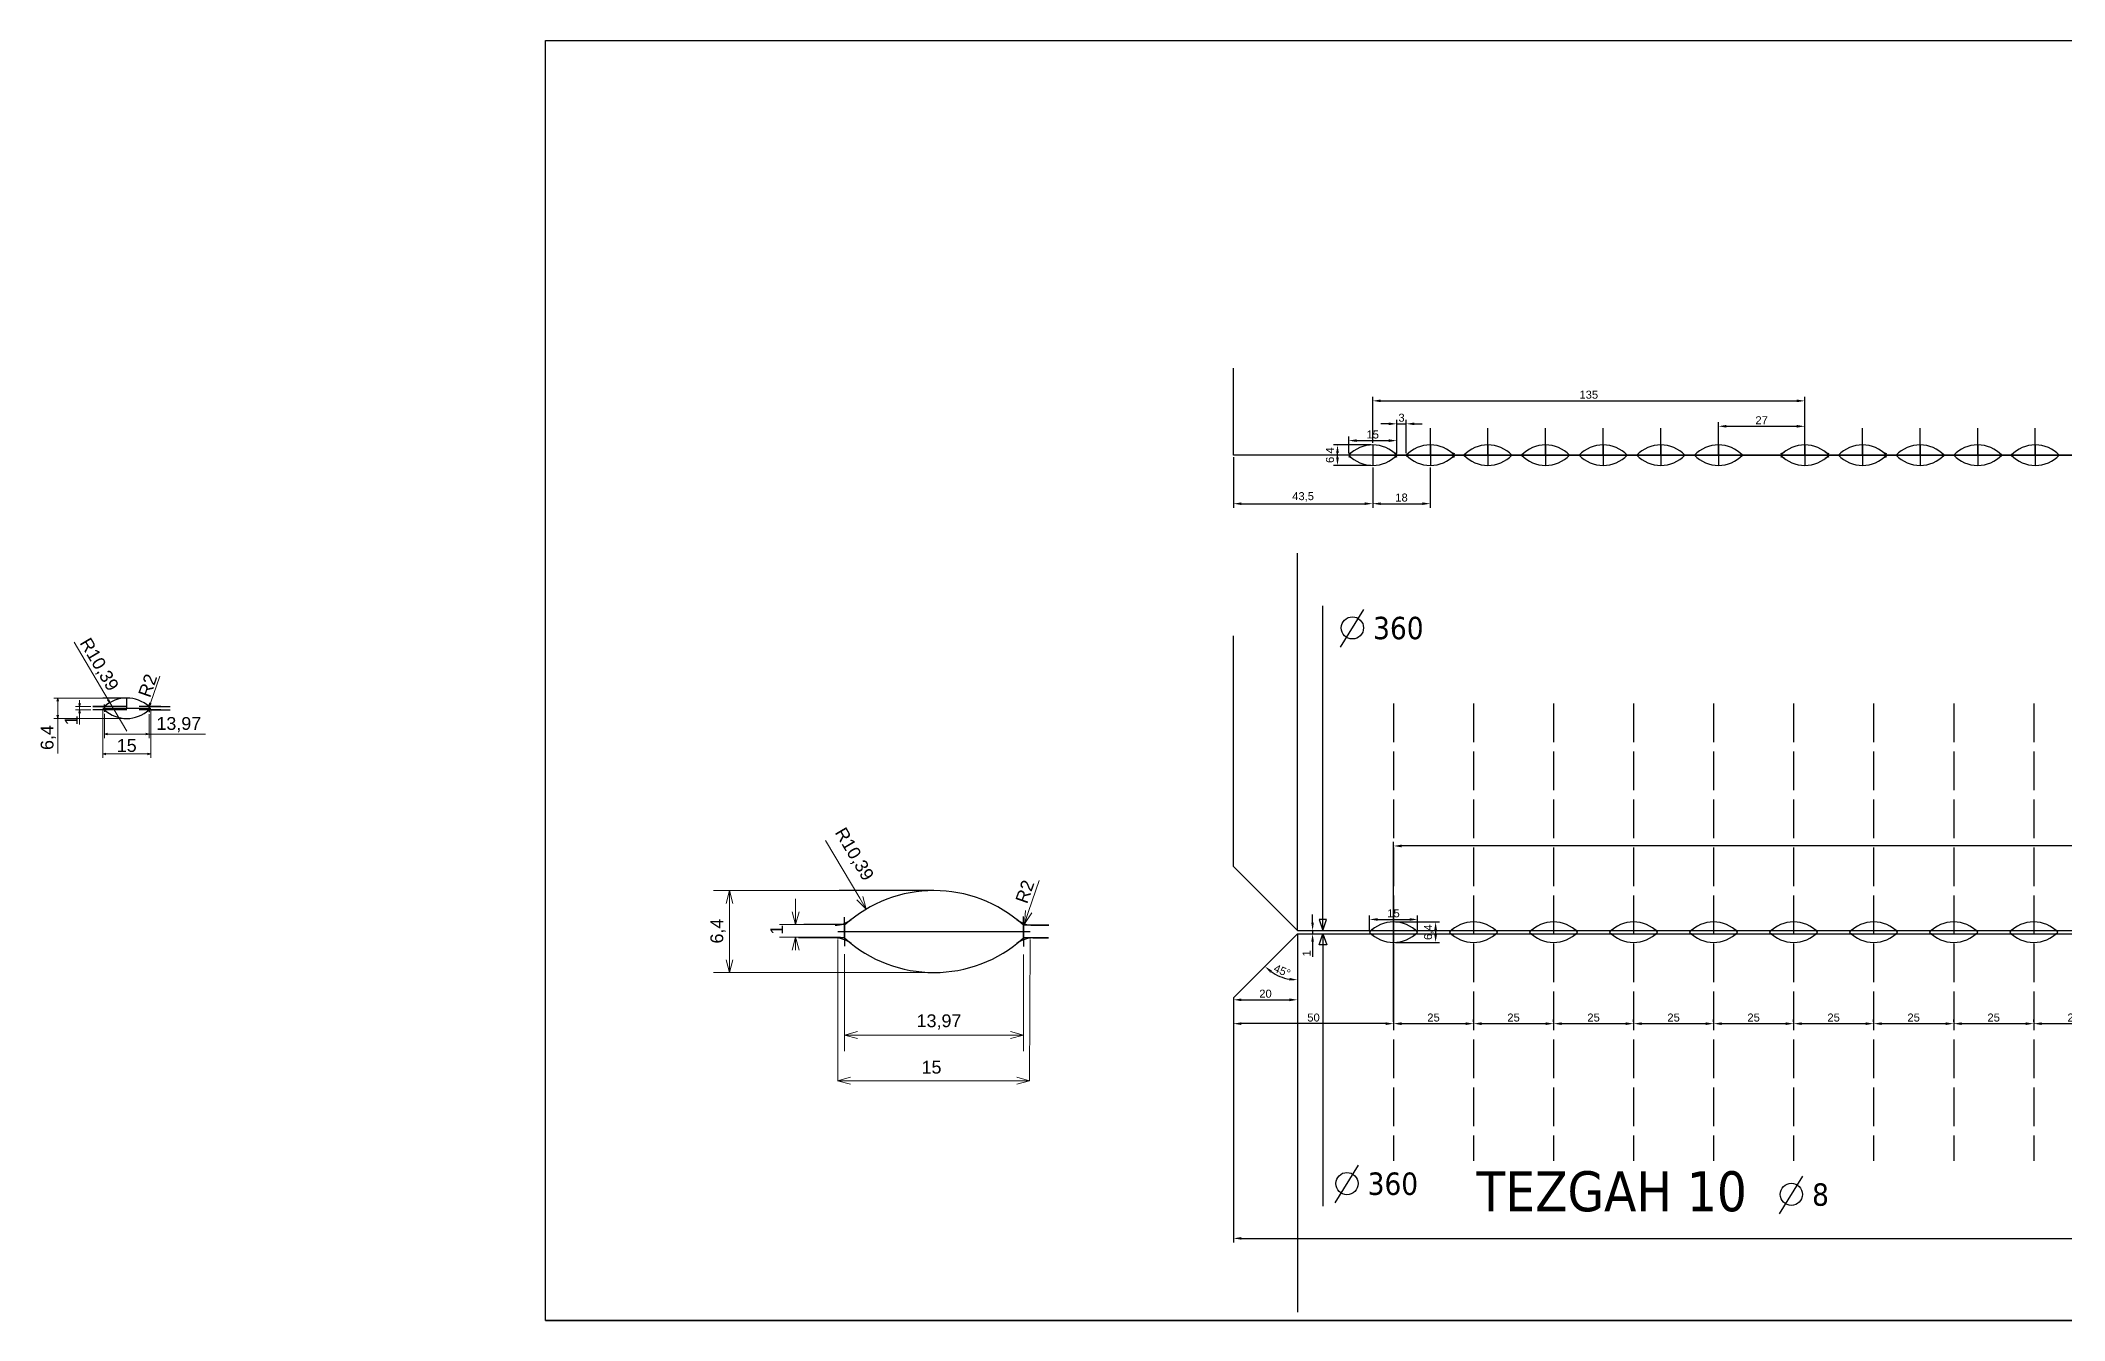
# Model space of a CAD drawing. Header units: millimetres. Extents: x 1526 to 31626, y -4643 to 9189.
# Drawn here: x 22888 to 23520, y -4243 to -3843 of the extents above; entities that cross this region are included whole.
import ezdxf

# ---------------------------------------------------------------- set-up
doc = ezdxf.new("R2010")
doc.units = ezdxf.units.MM
doc.linetypes.add('ACAD_ISO02W100', pattern=[15, 12, -3])
doc.styles.get("Standard").update_dxf_attribs({"font": 'arial.ttf'})
doc.dimstyles.new('ISO-25', dxfattribs={"dimtxt": 2.5, "dimasz": 2.5, "dimexe": 1.25, "dimexo": 0.625, "dimtad": 1, "dimtxsty": 'Standard', "dimcen": 2.5, "dimadec": 0, "dimazin": 0, "dimtfac": 1, "dimtmove": 0, "dimatfit": 3, "dimfxl": 1, "dimarcsym": 0})

# ---------------------------------------------------------------- blocks, each defined once
blk = doc.blocks.new('*D2161')
at = {"color": 0, "lineweight": -2, "transparency": 16777216}
for p, q in [((23260.72, -4143.19), (23260.72, -4218.99)), ((23860.72, -4152.69), (23860.72, -4218.99)), ((23263.22, -4217.74), (23858.22, -4217.74))]:
    blk.add_line(p, q, dxfattribs=at)
at = {"color": 0, "transparency": 16777216}
for points in [[(23263.22, -4217.32), (23263.22, -4218.15), (23260.72, -4217.74)], [(23858.22, -4217.32), (23858.22, -4218.15), (23860.72, -4217.74)]]:
    blk.add_solid(points, dxfattribs=at)
at = {"layer": 'Defpoints', "color": 0, "transparency": 16777216}
for p in [(23260.72, -4142.56), (23860.72, -4152.07), (23860.72, -4217.74)]:
    blk.add_point(p, dxfattribs=at)
at = {"color": 0, "transparency": 16777216, "insert": (23560.72, -4215.83), "char_height": 2.5, "attachment_point": 5}
blk.add_mtext('600', dxfattribs=at)
blk = doc.blocks.new('*D2162')
at = {"color": 0, "lineweight": -2, "transparency": 16777216}
for p, q in [((23285.44, -4119.06), (23285.44, -4116.56)), ((23281.35, -4121.56), (23286.69, -4121.56)), ((23281.35, -4122.56), (23286.69, -4122.56)), ((23285.44, -4121.56), (23285.44, -4122.56)), ((23285.44, -4125.06), (23285.44, -4129.73))]:
    blk.add_line(p, q, dxfattribs=at)
at = {"color": 0, "transparency": 16777216}
for points in [[(23285.02, -4119.06), (23285.85, -4119.06), (23285.44, -4121.56)], [(23285.02, -4125.06), (23285.85, -4125.06), (23285.44, -4122.56)]]:
    blk.add_solid(points, dxfattribs=at)
at = {"layer": 'Defpoints', "color": 0, "transparency": 16777216}
for p in [(23280.72, -4121.56), (23280.72, -4122.56), (23285.44, -4122.56)]:
    blk.add_point(p, dxfattribs=at)
at = {"color": 0, "transparency": 16777216, "insert": (23283.55, -4128.65), "char_height": 2.5, "attachment_point": 5, "rotation": 90}
blk.add_mtext('1', dxfattribs=at)
blk = doc.blocks.new('*D2163')
at = {"color": 0, "lineweight": -2, "transparency": 16777216}
for p, q in [((23260.72, -4143.19), (23260.72, -4144.44)), ((23263.22, -4143.19), (23278.22, -4143.19)), ((23280.72, -4143.19), (23280.72, -4144.44))]:
    blk.add_line(p, q, dxfattribs=at)
at = {"color": 0, "transparency": 16777216}
for points in [[(23263.22, -4142.77), (23263.22, -4143.61), (23260.72, -4143.19)], [(23278.22, -4142.77), (23278.22, -4143.61), (23280.72, -4143.19)]]:
    blk.add_solid(points, dxfattribs=at)
at = {"layer": 'Defpoints', "color": 0, "transparency": 16777216}
for p in [(23260.72, -4142.56), (23280.72, -4142.56), (23280.72, -4143.19)]:
    blk.add_point(p, dxfattribs=at)
at = {"color": 0, "transparency": 16777216, "insert": (23270.72, -4141.29), "char_height": 2.5, "attachment_point": 5}
blk.add_mtext('20', dxfattribs=at)
blk = doc.blocks.new('*D2015')
at = {"color": 0, "lineweight": -2, "transparency": 16777216}
for p, q in [((23310.72, -4125.89), (23310.72, -4151.89)), ((23260.72, -4143.81), (23260.72, -4151.89)), ((23308.22, -4150.64), (23263.22, -4150.64))]:
    blk.add_line(p, q, dxfattribs=at)
at = {"color": 0, "transparency": 16777216}
for points in [[(23263.22, -4150.22), (23263.22, -4151.06), (23260.72, -4150.64)], [(23308.22, -4150.22), (23308.22, -4151.06), (23310.72, -4150.64)]]:
    blk.add_solid(points, dxfattribs=at)
at = {"layer": 'Defpoints', "color": 0, "transparency": 16777216}
for p in [(23310.72, -4125.26), (23260.72, -4143.19), (23260.72, -4150.64)]:
    blk.add_point(p, dxfattribs=at)
at = {"color": 0, "transparency": 16777216, "insert": (23285.72, -4148.74), "char_height": 2.5, "attachment_point": 5}
blk.add_mtext('50', dxfattribs=at)
blk = doc.blocks.new('*D2164')
at = {"color": 0, "lineweight": -2, "transparency": 16777216}
blk.add_arc((23280.72, -4122.56), 14.41, 234.95408, 260.04592, dxfattribs=at)
at = {"color": 0, "transparency": 16777216}
for points in [[(23272.18, -4134.68), (23272.71, -4134.04), (23270.53, -4132.75)], [(23278.27, -4136.34), (23278.19, -4137.17), (23280.72, -4136.97)]]:
    blk.add_solid(points, dxfattribs=at)
at = {"layer": 'Defpoints', "color": 0, "transparency": 16777216}
for p in [(23280.72, -4122.56), (23280.72, -4122.56), (23273.52, -4135.04), (23260.72, -4142.56), (23280.72, -4240.79)]:
    blk.add_point(p, dxfattribs=at)
at = {"color": 0, "transparency": 16777216, "insert": (23275.93, -4134.12), "char_height": 2.5, "attachment_point": 5, "rotation": 337.5}
blk.add_mtext('45°', dxfattribs=at)
blk = doc.blocks.new('*D2165')
at = {"color": 0, "lineweight": -2, "transparency": 16777216}
for p, q in [((23303.22, -4121.44), (23303.22, -4116.82)), ((23305.72, -4118.07), (23315.72, -4118.07)), ((23318.22, -4121.44), (23318.22, -4116.82))]:
    blk.add_line(p, q, dxfattribs=at)
at = {"color": 0, "transparency": 16777216}
for points in [[(23305.72, -4117.66), (23305.72, -4118.49), (23303.22, -4118.07)], [(23315.72, -4117.66), (23315.72, -4118.49), (23318.22, -4118.07)]]:
    blk.add_solid(points, dxfattribs=at)
at = {"layer": 'Defpoints', "color": 0, "transparency": 16777216}
for p in [(23303.22, -4122.06), (23318.22, -4118.07), (23318.22, -4122.06)]:
    blk.add_point(p, dxfattribs=at)
at = {"color": 0, "transparency": 16777216, "insert": (23310.72, -4116.17), "char_height": 2.5, "attachment_point": 5}
blk.add_mtext('15', dxfattribs=at)
blk = doc.blocks.new('*D2016')
at = {"color": 0, "lineweight": -2, "transparency": 16777216}
for p, q in [((23311.35, -4118.86), (23325.12, -4118.86)), ((23323.87, -4121.36), (23323.87, -4122.76)), ((23311.35, -4125.26), (23325.12, -4125.26))]:
    blk.add_line(p, q, dxfattribs=at)
at = {"color": 0, "transparency": 16777216}
for points in [[(23323.45, -4121.36), (23324.29, -4121.36), (23323.87, -4118.86)], [(23323.45, -4122.76), (23324.29, -4122.76), (23323.87, -4125.26)]]:
    blk.add_solid(points, dxfattribs=at)
at = {"layer": 'Defpoints', "color": 0, "transparency": 16777216}
for p in [(23310.72, -4118.86), (23310.72, -4125.26), (23323.87, -4125.26)]:
    blk.add_point(p, dxfattribs=at)
at = {"color": 0, "transparency": 16777216, "insert": (23321.74, -4122.06), "char_height": 2.5, "attachment_point": 5, "rotation": 90}
blk.add_mtext('6,4', dxfattribs=at)
blk = doc.blocks.new('*D2017')
at = {"color": 0, "lineweight": -2, "transparency": 16777216}
for p, q in [((23310.72, -4150.02), (23310.72, -4093.87)), ((23808.21, -4095.12), (23313.22, -4095.12)), ((23810.71, -4100.94), (23810.71, -4093.87))]:
    blk.add_line(p, q, dxfattribs=at)
at = {"color": 0, "transparency": 16777216}
for points in [[(23313.22, -4094.7), (23313.22, -4095.54), (23310.72, -4095.12)], [(23808.21, -4094.7), (23808.21, -4095.54), (23810.71, -4095.12)]]:
    blk.add_solid(points, dxfattribs=at)
at = {"layer": 'Defpoints', "color": 0, "transparency": 16777216}
for p in [(23310.72, -4095.12), (23810.71, -4101.56), (23310.72, -4150.64)]:
    blk.add_point(p, dxfattribs=at)
at = {"color": 0, "transparency": 16777216, "insert": (23560.72, -4092.99), "char_height": 2.5, "attachment_point": 5}
blk.add_mtext('499,99', dxfattribs=at)
blk = doc.blocks.new('*D2018')
at = {"color": 0, "lineweight": -2, "transparency": 16777216}
for p, q in [((23310.72, -4150.02), (23310.72, -4149.39)), ((23313.22, -4150.64), (23333.22, -4150.64)), ((23335.72, -4150.02), (23335.72, -4149.39))]:
    blk.add_line(p, q, dxfattribs=at)
at = {"color": 0, "transparency": 16777216}
for points in [[(23313.22, -4150.22), (23313.22, -4151.06), (23310.72, -4150.64)], [(23333.22, -4150.22), (23333.22, -4151.06), (23335.72, -4150.64)]]:
    blk.add_solid(points, dxfattribs=at)
at = {"layer": 'Defpoints', "color": 0, "transparency": 16777216}
for p in [(23310.72, -4150.64), (23335.72, -4150.64), (23335.72, -4150.64)]:
    blk.add_point(p, dxfattribs=at)
at = {"color": 0, "transparency": 16777216, "insert": (23323.22, -4148.74), "char_height": 2.5, "attachment_point": 5}
blk.add_mtext('25', dxfattribs=at)
blk = doc.blocks.new('*D2019')
at = {"color": 0, "lineweight": -2, "transparency": 16777216}
for p, q in [((23335.72, -4150.02), (23335.72, -4149.39)), ((23338.22, -4150.64), (23358.22, -4150.64)), ((23360.72, -4150.02), (23360.72, -4149.39))]:
    blk.add_line(p, q, dxfattribs=at)
at = {"color": 0, "transparency": 16777216}
for points in [[(23338.22, -4150.22), (23338.22, -4151.06), (23335.72, -4150.64)], [(23358.22, -4150.22), (23358.22, -4151.06), (23360.72, -4150.64)]]:
    blk.add_solid(points, dxfattribs=at)
at = {"layer": 'Defpoints', "color": 0, "transparency": 16777216}
for p in [(23335.72, -4150.64), (23360.72, -4150.64), (23360.72, -4150.64)]:
    blk.add_point(p, dxfattribs=at)
at = {"color": 0, "transparency": 16777216, "insert": (23348.22, -4148.74), "char_height": 2.5, "attachment_point": 5}
blk.add_mtext('25', dxfattribs=at)
blk = doc.blocks.new('*D2020')
at = {"color": 0, "lineweight": -2, "transparency": 16777216}
for p, q in [((23360.72, -4150.02), (23360.72, -4149.39)), ((23363.22, -4150.64), (23383.22, -4150.64)), ((23385.72, -4150.02), (23385.72, -4149.39))]:
    blk.add_line(p, q, dxfattribs=at)
at = {"color": 0, "transparency": 16777216}
for points in [[(23363.22, -4150.22), (23363.22, -4151.06), (23360.72, -4150.64)], [(23383.22, -4150.22), (23383.22, -4151.06), (23385.72, -4150.64)]]:
    blk.add_solid(points, dxfattribs=at)
at = {"layer": 'Defpoints', "color": 0, "transparency": 16777216}
for p in [(23360.72, -4150.64), (23385.72, -4150.64), (23385.72, -4150.64)]:
    blk.add_point(p, dxfattribs=at)
at = {"color": 0, "transparency": 16777216, "insert": (23373.22, -4148.74), "char_height": 2.5, "attachment_point": 5}
blk.add_mtext('25', dxfattribs=at)
blk = doc.blocks.new('*D2021')
at = {"color": 0, "lineweight": -2, "transparency": 16777216}
for p, q in [((23385.72, -4150.02), (23385.72, -4149.39)), ((23388.22, -4150.64), (23408.22, -4150.64)), ((23410.72, -4150.02), (23410.72, -4149.39))]:
    blk.add_line(p, q, dxfattribs=at)
at = {"color": 0, "transparency": 16777216}
for points in [[(23388.22, -4150.22), (23388.22, -4151.06), (23385.72, -4150.64)], [(23408.22, -4150.22), (23408.22, -4151.06), (23410.72, -4150.64)]]:
    blk.add_solid(points, dxfattribs=at)
at = {"layer": 'Defpoints', "color": 0, "transparency": 16777216}
for p in [(23385.72, -4150.64), (23410.72, -4150.64), (23410.72, -4150.64)]:
    blk.add_point(p, dxfattribs=at)
at = {"color": 0, "transparency": 16777216, "insert": (23398.22, -4148.74), "char_height": 2.5, "attachment_point": 5}
blk.add_mtext('25', dxfattribs=at)
blk = doc.blocks.new('*D2022')
at = {"color": 0, "lineweight": -2, "transparency": 16777216}
for p, q in [((23410.72, -4150.64), (23410.72, -4151.89)), ((23413.22, -4150.64), (23433.22, -4150.64)), ((23435.72, -4150.64), (23435.72, -4151.89))]:
    blk.add_line(p, q, dxfattribs=at)
at = {"color": 0, "transparency": 16777216}
for points in [[(23413.22, -4150.22), (23413.22, -4151.06), (23410.72, -4150.64)], [(23433.22, -4150.22), (23433.22, -4151.06), (23435.72, -4150.64)]]:
    blk.add_solid(points, dxfattribs=at)
at = {"layer": 'Defpoints', "color": 0, "transparency": 16777216}
for p in [(23410.72, -4150.02), (23435.72, -4150.02), (23435.72, -4150.64)]:
    blk.add_point(p, dxfattribs=at)
at = {"color": 0, "transparency": 16777216, "insert": (23423.22, -4148.74), "char_height": 2.5, "attachment_point": 5}
blk.add_mtext('25', dxfattribs=at)
blk = doc.blocks.new('*D2023')
at = {"color": 0, "lineweight": -2, "transparency": 16777216}
for p, q in [((23435.72, -4150.02), (23435.72, -4149.39)), ((23438.22, -4150.64), (23458.22, -4150.64)), ((23460.72, -4150.02), (23460.72, -4149.39))]:
    blk.add_line(p, q, dxfattribs=at)
at = {"color": 0, "transparency": 16777216}
for points in [[(23438.22, -4150.22), (23438.22, -4151.06), (23435.72, -4150.64)], [(23458.22, -4150.22), (23458.22, -4151.06), (23460.72, -4150.64)]]:
    blk.add_solid(points, dxfattribs=at)
at = {"layer": 'Defpoints', "color": 0, "transparency": 16777216}
for p in [(23435.72, -4150.64), (23460.72, -4150.64), (23460.72, -4150.64)]:
    blk.add_point(p, dxfattribs=at)
at = {"color": 0, "transparency": 16777216, "insert": (23448.22, -4148.74), "char_height": 2.5, "attachment_point": 5}
blk.add_mtext('25', dxfattribs=at)
blk = doc.blocks.new('*D2024')
at = {"color": 0, "lineweight": -2, "transparency": 16777216}
for p, q in [((23460.72, -4150.02), (23460.72, -4149.39)), ((23463.22, -4150.64), (23483.22, -4150.64)), ((23485.72, -4150.02), (23485.72, -4149.39))]:
    blk.add_line(p, q, dxfattribs=at)
at = {"color": 0, "transparency": 16777216}
for points in [[(23463.22, -4150.22), (23463.22, -4151.06), (23460.72, -4150.64)], [(23483.22, -4150.22), (23483.22, -4151.06), (23485.72, -4150.64)]]:
    blk.add_solid(points, dxfattribs=at)
at = {"layer": 'Defpoints', "color": 0, "transparency": 16777216}
for p in [(23460.72, -4150.64), (23485.72, -4150.64), (23485.72, -4150.64)]:
    blk.add_point(p, dxfattribs=at)
at = {"color": 0, "transparency": 16777216, "insert": (23473.22, -4148.74), "char_height": 2.5, "attachment_point": 5}
blk.add_mtext('25', dxfattribs=at)
blk = doc.blocks.new('*D2025')
at = {"color": 0, "lineweight": -2, "transparency": 16777216}
for p, q in [((23485.72, -4150.02), (23485.72, -4149.39)), ((23488.22, -4150.64), (23508.22, -4150.64)), ((23510.72, -4150.02), (23510.72, -4149.39))]:
    blk.add_line(p, q, dxfattribs=at)
at = {"color": 0, "transparency": 16777216}
for points in [[(23488.22, -4150.22), (23488.22, -4151.06), (23485.72, -4150.64)], [(23508.22, -4150.22), (23508.22, -4151.06), (23510.72, -4150.64)]]:
    blk.add_solid(points, dxfattribs=at)
at = {"layer": 'Defpoints', "color": 0, "transparency": 16777216}
for p in [(23485.72, -4150.64), (23510.72, -4150.64), (23510.72, -4150.64)]:
    blk.add_point(p, dxfattribs=at)
at = {"color": 0, "transparency": 16777216, "insert": (23498.22, -4148.74), "char_height": 2.5, "attachment_point": 5}
blk.add_mtext('25', dxfattribs=at)
blk = doc.blocks.new('*D2026')
at = {"color": 0, "lineweight": -2, "transparency": 16777216}
for p, q in [((23510.72, -4150.02), (23510.72, -4149.39)), ((23513.22, -4150.64), (23533.22, -4150.64)), ((23535.72, -4150.02), (23535.72, -4149.39))]:
    blk.add_line(p, q, dxfattribs=at)
at = {"color": 0, "transparency": 16777216}
for points in [[(23513.22, -4150.22), (23513.22, -4151.06), (23510.72, -4150.64)], [(23533.22, -4150.22), (23533.22, -4151.06), (23535.72, -4150.64)]]:
    blk.add_solid(points, dxfattribs=at)
at = {"layer": 'Defpoints', "color": 0, "transparency": 16777216}
for p in [(23510.72, -4150.64), (23535.72, -4150.64), (23535.72, -4150.64)]:
    blk.add_point(p, dxfattribs=at)
at = {"color": 0, "transparency": 16777216, "insert": (23523.22, -4148.74), "char_height": 2.5, "attachment_point": 5}
blk.add_mtext('25', dxfattribs=at)
blk = doc.blocks.new('*D2214')
at = {"color": 0, "lineweight": -2, "transparency": 16777216}
for p, q in [((23304.22, -3969.18), (23304.22, -3954.77)), ((23306.72, -3956.02), (23436.72, -3956.02)), ((23439.22, -3963.97), (23439.22, -3954.77))]:
    blk.add_line(p, q, dxfattribs=at)
at = {"color": 0, "transparency": 16777216}
for points in [[(23306.72, -3955.6), (23306.72, -3956.43), (23304.22, -3956.02)], [(23436.72, -3955.6), (23436.72, -3956.43), (23439.22, -3956.02)]]:
    blk.add_solid(points, dxfattribs=at)
at = {"layer": 'Defpoints', "color": 0, "transparency": 16777216}
for p in [(23439.22, -3956.02), (23439.22, -3964.6), (23304.22, -3969.8)]:
    blk.add_point(p, dxfattribs=at)
at = {"color": 0, "transparency": 16777216, "insert": (23371.72, -3954.11), "char_height": 2.5, "attachment_point": 5}
blk.add_mtext('135', dxfattribs=at)
blk = doc.blocks.new('*D2215')
at = {"color": 0, "lineweight": -2, "transparency": 16777216}
for p, q in [((23412.22, -3969.18), (23412.22, -3962.72)), ((23414.72, -3963.97), (23436.72, -3963.97)), ((23439.22, -3969.18), (23439.22, -3962.72))]:
    blk.add_line(p, q, dxfattribs=at)
at = {"color": 0, "transparency": 16777216}
for points in [[(23414.72, -3963.55), (23414.72, -3964.39), (23412.22, -3963.97)], [(23436.72, -3963.55), (23436.72, -3964.39), (23439.22, -3963.97)]]:
    blk.add_solid(points, dxfattribs=at)
at = {"layer": 'Defpoints', "color": 0, "transparency": 16777216}
for p in [(23439.22, -3963.97), (23412.22, -3969.8), (23439.22, -3969.8)]:
    blk.add_point(p, dxfattribs=at)
at = {"color": 0, "transparency": 16777216, "insert": (23425.72, -3962.09), "char_height": 2.5, "attachment_point": 5}
blk.add_mtext('27', dxfattribs=at)
blk = doc.blocks.new('*D2226')
at = {"color": 0, "lineweight": -2, "transparency": 16777216}
for p, q in [((23260.72, -3973.63), (23260.72, -3989.4)), ((23304.22, -3976.83), (23304.22, -3989.4)), ((23263.22, -3988.15), (23301.72, -3988.15))]:
    blk.add_line(p, q, dxfattribs=at)
at = {"color": 0, "transparency": 16777216}
for points in [[(23263.22, -3987.74), (23263.22, -3988.57), (23260.72, -3988.15)], [(23301.72, -3987.74), (23301.72, -3988.57), (23304.22, -3988.15)]]:
    blk.add_solid(points, dxfattribs=at)
at = {"layer": 'Defpoints', "color": 0, "transparency": 16777216}
for p in [(23260.72, -3973), (23304.22, -3976.2), (23304.22, -3988.15)]:
    blk.add_point(p, dxfattribs=at)
at = {"color": 0, "transparency": 16777216, "insert": (23282.47, -3986.03), "char_height": 2.5, "attachment_point": 5}
blk.add_mtext('43,5', dxfattribs=at)
blk = doc.blocks.new('*D2227')
at = {"color": 0, "lineweight": -2, "transparency": 16777216}
for p, q in [((23304.22, -3977.45), (23304.22, -3989.4)), ((23322.22, -3976.83), (23322.22, -3989.4)), ((23306.72, -3988.15), (23319.72, -3988.15))]:
    blk.add_line(p, q, dxfattribs=at)
at = {"color": 0, "transparency": 16777216}
for points in [[(23306.72, -3987.74), (23306.72, -3988.57), (23304.22, -3988.15)], [(23319.72, -3987.74), (23319.72, -3988.57), (23322.22, -3988.15)]]:
    blk.add_solid(points, dxfattribs=at)
at = {"layer": 'Defpoints', "color": 0, "transparency": 16777216}
for p in [(23304.22, -3976.83), (23322.22, -3976.2), (23322.22, -3988.15)]:
    blk.add_point(p, dxfattribs=at)
at = {"color": 0, "transparency": 16777216, "insert": (23313.22, -3986.25), "char_height": 2.5, "attachment_point": 5}
blk.add_mtext('18', dxfattribs=at)
blk = doc.blocks.new('*D2228')
at = {"color": 0, "lineweight": -2, "transparency": 16777216}
for p, q in [((23296.72, -3972.38), (23296.72, -3967.2)), ((23299.22, -3968.45), (23309.22, -3968.45)), ((23311.72, -3972.38), (23311.72, -3967.2))]:
    blk.add_line(p, q, dxfattribs=at)
at = {"color": 0, "transparency": 16777216}
for points in [[(23299.22, -3968.03), (23299.22, -3968.87), (23296.72, -3968.45)], [(23309.22, -3968.03), (23309.22, -3968.87), (23311.72, -3968.45)]]:
    blk.add_solid(points, dxfattribs=at)
at = {"layer": 'Defpoints', "color": 0, "transparency": 16777216}
for p in [(23311.72, -3968.45), (23296.72, -3973), (23311.72, -3973)]:
    blk.add_point(p, dxfattribs=at)
at = {"color": 0, "transparency": 16777216, "insert": (23304.22, -3966.55), "char_height": 2.5, "attachment_point": 5}
blk.add_mtext('15', dxfattribs=at)
blk = doc.blocks.new('*D2229')
at = {"color": 0, "lineweight": -2, "transparency": 16777216}
for p, q in [((23303.6, -3969.8), (23291.96, -3969.8)), ((23303.6, -3976.2), (23291.96, -3976.2)), ((23293.21, -3973.7), (23293.21, -3972.3))]:
    blk.add_line(p, q, dxfattribs=at)
at = {"color": 0, "transparency": 16777216}
for points in [[(23292.8, -3972.3), (23293.63, -3972.3), (23293.21, -3969.8)], [(23292.8, -3973.7), (23293.63, -3973.7), (23293.21, -3976.2)]]:
    blk.add_solid(points, dxfattribs=at)
at = {"layer": 'Defpoints', "color": 0, "transparency": 16777216}
for p in [(23293.21, -3969.8), (23304.22, -3969.8), (23304.22, -3976.2)]:
    blk.add_point(p, dxfattribs=at)
at = {"color": 0, "transparency": 16777216, "insert": (23291.09, -3973), "char_height": 2.5, "attachment_point": 5, "rotation": 90}
blk.add_mtext('6,4', dxfattribs=at)
blk = doc.blocks.new('*D2187')
at = {"color": 0, "lineweight": -2, "transparency": 16777216}
for p, q in [((23309.22, -3963.2), (23306.72, -3963.2)), ((23311.72, -3971.75), (23311.72, -3961.95)), ((23311.72, -3963.2), (23314.72, -3963.2)), ((23314.72, -3972.38), (23314.72, -3961.95)), ((23317.22, -3963.2), (23319.72, -3963.2))]:
    blk.add_line(p, q, dxfattribs=at)
at = {"color": 0, "transparency": 16777216}
for points in [[(23309.22, -3962.79), (23309.22, -3963.62), (23311.72, -3963.2)], [(23317.22, -3962.79), (23317.22, -3963.62), (23314.72, -3963.2)]]:
    blk.add_solid(points, dxfattribs=at)
at = {"layer": 'Defpoints', "color": 0, "transparency": 16777216}
for p in [(23314.72, -3963.2), (23311.72, -3972.38), (23314.72, -3973)]:
    blk.add_point(p, dxfattribs=at)
at = {"color": 0, "transparency": 16777216, "insert": (23313.22, -3961.3), "char_height": 2.5, "attachment_point": 5}
blk.add_mtext('3', dxfattribs=at)
blk = doc.blocks.new('_Open30')
at = {"color": 0, "linetype": 'ByBlock', "lineweight": -2}
for p, q in [((-1, 0.27), (0, 0)), ((0, 0), (-1, -0.27)), ((0, 0), (-1, 0))]:
    blk.add_line(p, q, dxfattribs=at)

msp = doc.modelspace()

# ---------------------------------------------------------------- linework, layer by layer
for p, q in [((23260.72039, -3973.00094), (23260.72039, -3945.84743)), ((23322.22039, -3973.00094), (23322.22039, -3964.59542)), ((23340.22039, -3973.00094), (23340.22039, -3964.59542)), ((23358.22039, -3973.00094), (23358.22039, -3964.59542)), ((23376.22039, -3973.00094), (23376.22039, -3964.59542)), ((23394.22039, -3973.00094), (23394.22039, -3964.59542)), ((23412.22039, -3973.00094), (23412.22039, -3964.59542)), ((23439.22039, -3973.00094), (23439.22039, -3964.59542)), ((23457.22039, -3973.00094), (23457.22039, -3964.59542)), ((23475.22039, -3973.00094), (23475.22039, -3964.59542)), ((23493.22039, -3973.00094), (23493.22039, -3964.59542)), ((23511.22039, -3973.00094), (23511.22039, -3964.59542)), ((23304.22039, -3969.80094), (23304.22039, -3976.20094)), ((23322.22039, -3969.80094), (23322.22039, -3976.20094)), ((23322.22039, -3969.80094), (23322.22039, -3976.20094)), ((23340.22039, -3969.80094), (23340.22039, -3976.20094)), ((23340.22039, -3969.80094), (23340.22039, -3976.20094)), ((23358.22039, -3969.80094), (23358.22039, -3976.20094)), ((23358.22039, -3969.80094), (23358.22039, -3976.20094)), ((23376.22039, -3969.80094), (23376.22039, -3976.20094)), ((23376.22039, -3969.80094), (23376.22039, -3976.20094)), ((23394.22039, -3969.80094), (23394.22039, -3976.20094)), ((23394.22039, -3969.80094), (23394.22039, -3976.20094)), ((23412.22039, -3969.80094), (23412.22039, -3976.20094)), ((23412.22039, -3969.80094), (23412.22039, -3976.20094)), ((23439.22039, -3969.80094), (23439.22039, -3976.20094)), ((23439.22039, -3969.80094), (23439.22039, -3976.20094)), ((23439.22039, -3969.80094), (23439.22039, -3976.20094)), ((23457.22039, -3969.80094), (23457.22039, -3976.20094)), ((23457.22039, -3969.80094), (23457.22039, -3976.20094)), ((23475.22039, -3969.80094), (23475.22039, -3976.20094)), ((23475.22039, -3969.80094), (23475.22039, -3976.20094)), ((23493.22039, -3969.80094), (23493.22039, -3976.20094)), ((23493.22039, -3969.80094), (23493.22039, -3976.20094)), ((23511.22039, -3969.80094), (23511.22039, -3976.20094)), ((23511.22039, -3969.80094), (23511.22039, -3976.20094)), ((23560.72039, -3973.00094), (23260.72039, -3973.00094)), ((23304.22039, -3973.00094), (23322.22039, -3973.00094)), ((23304.22039, -3973.00094), (23439.22039, -3973.00094)), ((23322.22039, -3973.00094), (23340.22039, -3973.00094)), ((23439.22039, -3973.00094), (23574.22039, -3973.00094)), ((23439.22039, -3973.00094), (23457.22039, -3973.00094)), ((23457.22039, -3973.00094), (23475.22039, -3973.00094)), ((23280.72039, -4121.56389), (23280.72039, -4003.5825)), ((23288.64105, -4121.56389), (23288.64105, -4020.08617)), ((23294.16137, -4032.98125), (23301.44317, -4021.21405)), ((23260.72039, -4101.56389), (23260.72039, -4029.43623)), ((22904.35511, -4051.57621), (22907.22531, -4051.57621)), ((22914.94612, -4051.57621), (22904.35511, -4051.57621)), ((22914.94612, -4052.57621), (22904.35511, -4052.57621)), ((22907.44612, -4052.07621), (22922.44612, -4052.07621)), ((22914.94612, -4048.87621), (22907.5292, -4048.87621)), ((22907.95964, -4052.57621), (22907.95964, -4050.94173)), ((22907.95964, -4051.57621), (22907.95964, -4053.21069)), ((22914.94612, -4052.07621), (22914.94612, -4048.87621)), ((22914.94612, -4052.07621), (22914.94612, -4051.57621)), ((22925.61457, -4051.57621), (22918.87465, -4051.57621)), ((22925.61457, -4052.57621), (22918.87465, -4052.57621)), ((22921.9326, -4052.57621), (22921.9326, -4050.89647)), ((22921.9326, -4051.57621), (22921.9326, -4053.25596)), ((22922.66693, -4051.57621), (22928.56222, -4051.57621)), ((22922.66693, -4052.57621), (22928.56222, -4052.57621)), ((23280.72039, -4121.56389), (23260.72039, -4101.56389)), ((23280.72039, -4121.56389), (23280.72039, -4101.56389)), ((23167.15648, -4109.05599), (23137.48879, -4109.05599)), ((23139.44362, -4119.64582), (23126.50472, -4119.64582)), ((23137.15648, -4121.85599), (23197.15648, -4121.85599)), ((23139.21055, -4123.85599), (23139.21055, -4117.31806)), ((23139.21055, -4119.85599), (23139.21055, -4126.39391)), ((23195.10241, -4123.85599), (23195.10241, -4117.13701)), ((23203.01962, -4119.85599), (23195.10241, -4119.85599)), ((23195.10241, -4119.85599), (23195.10241, -4126.57496)), ((23198.03973, -4119.85599), (23203.01962, -4119.85599)), ((23280.72039, -4122.56389), (23260.72039, -4142.56389)), ((23280.72039, -4121.56389), (23280.72039, -4119.56389)), ((23280.72039, -4121.56389), (23840.71564, -4121.56389)), ((23280.72039, -4122.56389), (23840.71564, -4122.56389)), ((23280.72039, -4122.56389), (23280.72039, -4240.78536)), ((23289.73417, -4118.1089), (23287.4751, -4118.1089)), ((23287.4751, -4118.1089), (23288.64105, -4121.56389)), ((23287.4751, -4126.01889), (23288.64105, -4122.56389)), ((23288.64105, -4122.56389), (23288.64104, -4207.70226)), ((23288.64105, -4121.56389), (23289.73417, -4118.1089)), ((23288.64105, -4122.56389), (23289.92533, -4126.01889)), ((23310.72039, -4118.86389), (23310.72039, -4125.26389)), ((23139.21055, -4123.85599), (23124.79243, -4123.85599)), ((23202.90518, -4123.85599), (23195.10241, -4123.85599)), ((23198.03973, -4123.85599), (23202.90518, -4123.85599)), ((23280.72039, -4124.56389), (23280.72039, -4142.56389)), ((23289.92533, -4126.01889), (23287.4751, -4126.01889)), ((23260.72039, -4142.56389), (23260.72039, -4165.3522)), ((23292.44697, -4206.6247), (23299.72877, -4194.8575)), ((23431.29928, -4210.01617), (23438.58108, -4198.24897))]:
    msp.add_line(p, q)
at = {"lineweight": 5}
for p, q in [((22898.48963, -4031.4652), (22909.14455, -4049.46464)), ((22925.28023, -4042.10331), (22922.33683, -4050.52016)), ((22893.39454, -4049.87621), (22893.39454, -4054.27621)), ((22900.21744, -4050.57621), (22900.21744, -4049.57621)), ((22900.21744, -4051.57621), (22900.21744, -4052.57621)), ((22914.94612, -4059.26527), (22909.65395, -4050.32517)), ((22893.39454, -4055.27621), (22893.39454, -4066.19288)), ((22900.21744, -4053.57621), (22900.21744, -4057.15955)), ((22908.95964, -4060.1606), (22920.9326, -4060.1606)), ((22921.9326, -4060.1606), (22939.51593, -4060.1606)), ((22908.44612, -4066.36969), (22921.44612, -4066.36969)), ((23133.29529, -4093.41024), (23143.9502, -4111.40968)), ((23200.06014, -4105.89802), (23196.71932, -4115.63177)), ((23103.25984, -4113.05599), (23103.25984, -4130.65599)), ((23123.93487, -4115.64582), (23123.93487, -4111.64582)), ((23143.21055, -4154.19356), (23191.10241, -4154.19356)), ((23141.01975, -4168.46699), (23193.01975, -4168.46699))]:
    msp.add_line(p, q, dxfattribs=at)
at = {"color": 251, "lineweight": 5}
for p, q in [((22914.32112, -4048.87621), (22892.14454, -4048.87621)), ((22903.73011, -4051.57621), (22898.96744, -4051.57621)), ((22903.73011, -4052.57621), (22898.96744, -4052.57621)), ((22907.44612, -4052.70121), (22907.44612, -4067.61969)), ((22922.44612, -4052.70121), (22922.44612, -4067.61969)), ((22914.32112, -4055.27621), (22892.14454, -4055.27621)), ((22907.95964, -4053.83569), (22907.95964, -4061.4106)), ((22921.9326, -4053.88096), (22921.9326, -4061.4106)), ((23167.15648, -4109.05599), (23098.25984, -4109.05599)), ((23137.98552, -4119.64582), (23118.93487, -4119.64582)), ((23137.98552, -4123.64582), (23118.93487, -4123.64582)), ((23137.15648, -4124.35599), (23137.15648, -4168.50362)), ((23139.21055, -4128.89391), (23139.21055, -4159.19356)), ((23195.10241, -4129.07496), (23195.10241, -4159.19356)), ((23197.15648, -4124.35599), (23197.01975, -4168.46699)), ((23167.15648, -4134.65599), (23098.25984, -4134.65599))]:
    msp.add_line(p, q, dxfattribs=at)
at = {"linetype": 'ACAD_ISO02W100'}
for p, q in [((23310.72039, -4050.63004), (23310.72039, -4193.49775)), ((23335.72039, -4050.63004), (23335.72039, -4193.49775)), ((23360.72039, -4050.63004), (23360.72039, -4193.49775)), ((23385.72039, -4050.63004), (23385.72039, -4193.49775)), ((23410.72039, -4050.63004), (23410.72039, -4193.49775)), ((23435.72039, -4050.63004), (23435.72039, -4193.49775)), ((23460.72039, -4050.63004), (23460.72039, -4193.49775)), ((23485.72039, -4050.63004), (23485.72039, -4193.49775)), ((23510.72039, -4050.63004), (23510.72039, -4193.49775))]:
    msp.add_line(p, q, dxfattribs=at)
at = {"color": 2}
for points in [[(23045.78239, -3843.40563), (24080.04856, -3843.40563)], [(23045.78239, -3843.40563), (24080.04857, -3843.40563)], [(23045.78239, -4243.40563), (23045.78239, -3843.40563), (24080.04856, -3843.40563), (24080.04856, -4243.40563), (23045.78239, -4243.40563), (23045.78239, -3843.40563)], [(23045.78239, -3843.40563), (24080.04857, -3843.40563)], [(23045.78238, -4243.40563), (24080.04856, -4243.40563)], [(23045.78239, -4243.40563), (24080.04856, -4243.40563)], [(23045.78239, -4243.40563), (24080.04856, -4243.40563)]]:
    msp.add_lwpolyline(points, dxfattribs=at)
for centre in [(23297.88466, -4026.96451), (23296.17027, -4200.60795), (23435.02257, -4203.99942)]:
    msp.add_circle(centre, 3.47217)
at = {"color": 3}
for centre, start, end in [((23304.22039, -3980.19), 43.78734628, 136.21265372), ((23322.22039, -3980.19), 43.78734628, 136.21265372), ((23322.22039, -3980.19), 43.78734628, 136.21265372), ((23340.22039, -3980.19), 43.78734628, 136.21265372), ((23340.22039, -3980.19), 43.78734628, 136.21265372), ((23358.22039, -3980.19), 43.78734628, 136.21265372), ((23358.22039, -3980.19), 43.78734628, 136.21265372), ((23376.22039, -3980.19), 43.78734628, 136.21265372), ((23376.22039, -3980.19), 43.78734628, 136.21265372), ((23394.22039, -3980.19), 43.78734628, 136.21265372), ((23394.22039, -3980.19), 43.78734628, 136.21265372), ((23412.22039, -3980.19), 43.78734628, 136.21265372), ((23412.22039, -3980.19), 43.78734628, 136.21265372), ((23304.22039, -3965.81188), 223.78734628, 316.21265372), ((23322.22039, -3965.81188), 223.78734628, 316.21265372), ((23322.22039, -3965.81188), 223.78734628, 316.21265372), ((23340.22039, -3965.81188), 223.78734628, 316.21265372), ((23340.22039, -3965.81188), 223.78734628, 316.21265372), ((23358.22039, -3965.81188), 223.78734628, 316.21265372), ((23358.22039, -3965.81188), 223.78734628, 316.21265372), ((23376.22039, -3965.81188), 223.78734628, 316.21265372), ((23376.22039, -3965.81188), 223.78734628, 316.21265372), ((23394.22039, -3965.81188), 223.78734628, 316.21265372), ((23394.22039, -3965.81188), 223.78734628, 316.21265372), ((23412.22039, -3965.81188), 223.78734628, 316.21265372), ((23412.22039, -3965.81188), 223.78734628, 316.21265372)]:
    msp.add_arc(centre, 10.38906, start, end, dxfattribs=at)
for centre, radius, start, end in [((23439.22039, -3980.19), 10.38906, 43.78734628, 136.21265372), ((23439.22039, -3980.19), 10.38906, 43.78734628, 136.21265372), ((23439.22039, -3980.19), 10.38906, 43.78734628, 136.21265372), ((23457.22039, -3980.19), 10.38906, 43.78734628, 136.21265372), ((23457.22039, -3980.19), 10.38906, 43.78734628, 136.21265372), ((23475.22039, -3980.19), 10.38906, 43.78734628, 136.21265372), ((23475.22039, -3980.19), 10.38906, 43.78734628, 136.21265372), ((23493.22039, -3980.19), 10.38906, 43.78734628, 136.21265372), ((23493.22039, -3980.19), 10.38906, 43.78734628, 136.21265372), ((23511.22039, -3980.19), 10.38906, 43.78734628, 136.21265372), ((23511.22039, -3980.19), 10.38906, 43.78734628, 136.21265372), ((23296.05085, -3969.46388), 3.10999, 282.43231537, 305.33609603), ((23296.05085, -3976.538), 3.10999, 54.66390397, 77.56768463), ((23312.38993, -3969.46388), 3.10999, 234.66390397, 257.56768463), ((23312.38993, -3976.538), 3.10999, 102.43231537, 125.33609603), ((23330.38993, -3969.46388), 3.10999, 234.66390397, 257.56768463), ((23330.38993, -3976.538), 3.10999, 102.43231537, 125.33609603), ((23431.05085, -3969.46388), 3.10999, 282.43231537, 305.33609603), ((23439.22039, -3965.81188), 10.38906, 223.78734628, 316.21265372), ((23439.22039, -3965.81188), 10.38906, 223.78734628, 316.21265372), ((23439.22039, -3965.81188), 10.38906, 223.78734628, 316.21265372), ((23431.05085, -3976.538), 3.10999, 54.66390397, 77.56768463), ((23447.38993, -3969.46388), 3.10999, 234.66390397, 257.56768463), ((23447.38993, -3976.538), 3.10999, 102.43231537, 125.33609603), ((23457.22039, -3965.81188), 10.38906, 223.78734628, 316.21265372), ((23457.22039, -3965.81188), 10.38906, 223.78734628, 316.21265372), ((23465.38993, -3969.46388), 3.10999, 234.66390397, 257.56768463), ((23465.38993, -3976.538), 3.10999, 102.43231537, 125.33609603), ((23475.22039, -3965.81188), 10.38906, 223.78734628, 316.21265372), ((23475.22039, -3965.81188), 10.38906, 223.78734628, 316.21265372), ((23493.22039, -3965.81188), 10.38906, 223.78734628, 316.21265372), ((23493.22039, -3965.81188), 10.38906, 223.78734628, 316.21265372), ((23511.22039, -3965.81188), 10.38906, 223.78734628, 316.21265372), ((23511.22039, -3965.81188), 10.38906, 223.78734628, 316.21265372), ((22907.22531, -4049.57621), 2, 270, 308.54988766), ((22907.22531, -4054.57621), 2, 51.45011234, 90), ((22914.94612, -4059.26527), 10.38906, 47.74089705, 132.25910295), ((22914.94612, -4044.88715), 10.38906, 227.74089705, 312.25910295), ((22922.66693, -4049.57621), 2, 231.45011234, 270), ((22922.66693, -4054.57621), 2, 90, 128.54988766), ((23167.15648, -4150.61224), 41.55625, 47.74089705, 132.25910295), ((23136.27323, -4111.85599), 8, 270, 308.54988766), ((23198.03973, -4111.85599), 8, 231.45011234, 270), ((23310.72039, -4129.25296), 10.38906, 43.78734628, 136.21265372), ((23302.55085, -4118.52683), 3.10999, 282.43231537, 305.33609603), ((23310.72039, -4114.87483), 10.38906, 223.78734628, 316.21265372), ((23302.55085, -4125.60095), 3.10999, 54.66390397, 77.56768463), ((23318.88993, -4118.52683), 3.10999, 234.66390397, 257.56768463), ((23318.88993, -4125.60095), 3.10999, 102.43231537, 125.33609603), ((23335.72039, -4129.25296), 10.38906, 43.78734628, 136.21265372), ((23327.55085, -4118.52683), 3.10999, 282.43231537, 305.33609603), ((23335.72039, -4114.87483), 10.38906, 223.78734628, 316.21265372), ((23327.55085, -4125.60095), 3.10999, 54.66390397, 77.56768463), ((23343.88993, -4118.52683), 3.10999, 234.66390397, 257.56768463), ((23343.88993, -4125.60095), 3.10999, 102.43231537, 125.33609603), ((23360.72039, -4129.25296), 10.38906, 43.78734628, 136.21265372), ((23352.55085, -4118.52683), 3.10999, 282.43231537, 305.33609603), ((23360.72039, -4114.87483), 10.38906, 223.78734628, 316.21265372), ((23352.55085, -4125.60095), 3.10999, 54.66390397, 77.56768463), ((23368.88993, -4118.52683), 3.10999, 234.66390397, 257.56768463), ((23368.88993, -4125.60095), 3.10999, 102.43231537, 125.33609603), ((23385.72039, -4129.25296), 10.38906, 43.78734628, 136.21265372), ((23377.55085, -4118.52683), 3.10999, 282.43231537, 305.33609603), ((23385.72039, -4114.87483), 10.38906, 223.78734628, 316.21265372), ((23377.55085, -4125.60095), 3.10999, 54.66390397, 77.56768463), ((23393.88993, -4118.52683), 3.10999, 234.66390397, 257.56768463), ((23393.88993, -4125.60095), 3.10999, 102.43231537, 125.33609603), ((23410.72039, -4129.25296), 10.38906, 43.78734628, 136.21265372), ((23402.55085, -4118.52683), 3.10999, 282.43231537, 305.33609603), ((23410.72039, -4114.87483), 10.38906, 223.78734628, 316.21265372), ((23402.55085, -4125.60095), 3.10999, 54.66390397, 77.56768463), ((23418.88993, -4118.52683), 3.10999, 234.66390397, 257.56768463), ((23418.88993, -4125.60095), 3.10999, 102.43231537, 125.33609603), ((23435.72039, -4129.25296), 10.38906, 43.78734628, 136.21265372), ((23427.55085, -4118.52683), 3.10999, 282.43231537, 305.33609603), ((23435.72039, -4114.87483), 10.38906, 223.78734628, 316.21265372), ((23427.55085, -4125.60095), 3.10999, 54.66390397, 77.56768463), ((23443.88993, -4118.52683), 3.10999, 234.66390397, 257.56768463), ((23443.88993, -4125.60095), 3.10999, 102.43231537, 125.33609603), ((23460.72039, -4129.25296), 10.38906, 43.78734628, 136.21265372), ((23452.55085, -4118.52683), 3.10999, 282.43231537, 305.33609603), ((23460.72039, -4114.87483), 10.38906, 223.78734628, 316.21265372), ((23452.55085, -4125.60095), 3.10999, 54.66390397, 77.56768463), ((23468.88993, -4118.52683), 3.10999, 234.66390397, 257.56768463), ((23468.88993, -4125.60095), 3.10999, 102.43231537, 125.33609603), ((23485.72039, -4129.25296), 10.38906, 43.78734628, 136.21265372), ((23477.55085, -4118.52683), 3.10999, 282.43231537, 305.33609603), ((23485.72039, -4114.87483), 10.38906, 223.78734628, 316.21265372), ((23477.55085, -4125.60095), 3.10999, 54.66390397, 77.56768463), ((23493.88993, -4118.52683), 3.10999, 234.66390397, 257.56768463), ((23493.88993, -4125.60095), 3.10999, 102.43231537, 125.33609603), ((23510.72039, -4129.25296), 10.38906, 43.78734628, 136.21265372), ((23502.55085, -4118.52683), 3.10999, 282.43231537, 305.33609603), ((23510.72039, -4114.87483), 10.38906, 223.78734628, 316.21265372), ((23502.55085, -4125.60095), 3.10999, 54.66390397, 77.56768463), ((23518.88993, -4118.52683), 3.10999, 234.66390397, 257.56768463), ((23518.88993, -4125.60095), 3.10999, 102.43231537, 125.33609603), ((23136.27323, -4131.85599), 8, 51.45011234, 90), ((23167.15648, -4093.09974), 41.55625, 227.74089705, 312.25910295), ((23198.03973, -4131.85599), 8, 90, 128.54988766)]:
    msp.add_arc(centre, radius, start, end)

# ---------------------------------------------------------------- block references
at = {"lineweight": 5}
for p, rotation in [((22893.39454, -4048.87621), 90), ((22900.21744, -4051.57621), 270), ((22900.21744, -4052.57621), 90), ((22909.65395, -4050.32517), 300.6237621478328), ((22922.00673, -4051.4641), 250.7250561678065), ((22893.39454, -4055.27621), 270), ((22907.95964, -4060.1606), 180), ((22907.44612, -4066.36969), 180)]:
    msp.add_blockref('_Open30', p, dxfattribs=dict(at, rotation=rotation))
for p in [(22921.9326, -4060.1606), (22922.44612, -4066.36969)]:
    msp.add_blockref('_Open30', p, dxfattribs=at)
for p, xscale, yscale, zscale, rotation in [((23103.25984, -4109.05599), 4, 4, 4, 90), ((23123.93487, -4119.64582), 4, 4, 4, 270), ((23145.9878, -4114.8518), 3.999999999999999, 3.999999999999999, 3.999999999999999, 300.6237621478328), ((23195.39892, -4119.40755), 4, 4, 4, 250.7250561678065), ((23123.93487, -4123.64582), 4, 4, 4, 90), ((23103.25984, -4134.65599), 4, 4, 4, 270), ((23139.21055, -4154.19356), 4, 4, 4, 180), ((23137.01975, -4168.46699), 4, 4, 4, 180)]:
    msp.add_blockref('_Open30', p, dxfattribs=dict(at, xscale=xscale, yscale=yscale, zscale=zscale, rotation=rotation))
at = {"lineweight": 5, "xscale": 4, "yscale": 4, "zscale": 4}
for p in [(23195.10241, -4154.19356), (23197.01975, -4168.46699)]:
    msp.add_blockref('_Open30', p, dxfattribs=at)

# ---------------------------------------------------------------- texts
at = {"char_height": 7, "width": 33.292, "attachment_point": 1}
for s, insert in [('{\\fTahoma|b0|i0|c162|p32;360}', (23304.35116, -4023.50433)), ('{\\fTahoma|b0|i0|c162|p32;360}', (23302.63677, -4197.14777)), ('{\\fTahoma|b0|i0|c162|p32;8}', (23441.48907, -4200.53924))]:
    msp.add_mtext(s, dxfattribs=dict(at, insert=insert))
at = {"char_height": 4, "attachment_point": 5}
for s, insert, rotation in [('R10,39', (22906.10813, -4038.52768), 300.62376215), ('R2', (22921.49573, -4044.97325), 70.72505617), ('6,4', (22890.43621, -4061.23455), 90), ('1', (22897.59244, -4055.86788), 90), ('R10,39', (23142.02926, -4097.78862), 300.62376215), ('R2', (23195.53661, -4109.38187), 70.72505617), ('6,4', (23099.67498, -4121.70652), 90), ('1', (23118.01473, -4121.32765), 90)]:
    msp.add_mtext(s, dxfattribs=dict(at, insert=insert, rotation=rotation))
for s, insert, char_height, attachment_point in [('13,97', (22931.22427, -4057.20227), 4, 5), ('15', (22914.94612, -4063.74469), 4, 5), ('13,97', (23168.72341, -4150.10335), 4, 5), ('15', (23166.37901, -4164.26486), 4, 5), ('{\\fTahoma|b0|i0|c162|p32;TEZGAH 10}', (23336.64671, -4196.76077), 12.5, 1)]:
    msp.add_mtext(s, dxfattribs=dict(insert=insert, char_height=char_height, attachment_point=attachment_point))

# ---------------------------------------------------------------- dimensions: what is measured, and where the dimension line sits
for base, p1, p2, picture, middle in [((23439.22039, -3956.01526), (23304.22039, -3969.80094), (23439.22039, -3964.59542), '*D2214', (23371.72039, -3954.11297)), ((23314.72039, -3963.20442), (23311.72039, -3972.37594), (23314.72039, -3973.00094), '*D2187', (23313.22039, -3961.30214)), ((23439.22039, -3963.97042), (23412.22039, -3969.80094), (23439.22039, -3969.80094), '*D2215', (23425.72039, -3962.0903)), ((23311.72039, -3968.45129), (23296.72039, -3973.00094), (23311.72039, -3973.00094), '*D2228', (23304.22039, -3966.54986)), ((23304.22039, -3988.15303), (23260.72039, -3973.00094), (23304.22039, -3976.20094), '*D2226', (23282.47039, -3986.02564)), ((23322.22039, -3988.15303), (23304.22039, -3976.82594), (23322.22039, -3976.20094), '*D2227', (23313.22039, -3986.2516)), ((23318.22039, -4118.07172), (23303.22039, -4122.06389), (23318.22039, -4122.06389), '*D2165', (23310.72039, -4116.17029)), ((23260.72039, -4150.64153), (23310.72039, -4125.26389), (23260.72039, -4143.18889), '*D2015', (23285.72039, -4148.7401)), ((23280.72039, -4143.18889), (23260.72039, -4142.56389), (23280.72039, -4142.56389), '*D2163', (23270.72039, -4141.28746)), ((23860.71564, -4217.73632), (23260.72039, -4142.56389), (23860.71564, -4152.06687), '*D2161', (23560.71801, -4215.83488)), ((23335.72039, -4150.64153), (23310.72039, -4150.64153), (23335.72039, -4150.64153), '*D2018', (23323.22039, -4148.7401)), ((23360.72039, -4150.64153), (23335.72039, -4150.64153), (23360.72039, -4150.64153), '*D2019', (23348.22039, -4148.7401)), ((23385.72039, -4150.64153), (23360.72039, -4150.64153), (23385.72039, -4150.64153), '*D2020', (23373.22039, -4148.7401)), ((23410.72039, -4150.64153), (23385.72039, -4150.64153), (23410.72039, -4150.64153), '*D2021', (23398.22039, -4148.7401)), ((23435.72039, -4150.64153), (23410.72039, -4150.01653), (23435.72039, -4150.01653), '*D2022', (23423.22039, -4148.7401)), ((23460.72039, -4150.64153), (23435.72039, -4150.64153), (23460.72039, -4150.64153), '*D2023', (23448.22039, -4148.7401)), ((23485.72039, -4150.64153), (23460.72039, -4150.64153), (23485.72039, -4150.64153), '*D2024', (23473.22039, -4148.7401)), ((23510.72039, -4150.64153), (23485.72039, -4150.64153), (23510.72039, -4150.64153), '*D2025', (23498.22039, -4148.7401)), ((23535.72039, -4150.64153), (23510.72039, -4150.64153), (23535.72039, -4150.64153), '*D2026', (23523.22039, -4148.7401))]:
    dim = msp.add_linear_dim(base=base, p1=p1, p2=p2, dimstyle='ISO-25')
    dim.commit()
    dim.dimension.update_dxf_attribs({"geometry": picture, "text_midpoint": middle})
for base, p1, p2, picture, middle in [((23293.21302, -3969.80094), (23304.22039, -3976.20094), (23304.22039, -3969.80094), '*D2229', (23291.08563, -3973.00094)), ((23285.43503, -4122.56389), (23280.72039, -4121.56389), (23280.72039, -4122.56389), '*D2162', (23283.55492, -4128.64933)), ((23323.86974, -4125.26389), (23310.72039, -4118.86389), (23310.72039, -4125.26389), '*D2016', (23321.74235, -4122.06389))]:
    dim = msp.add_linear_dim(base=base, p1=p1, p2=p2, angle=90, dimstyle='ISO-25')
    dim.commit()
    dim.dimension.update_dxf_attribs({"geometry": picture, "text_midpoint": middle})
dim = msp.add_linear_dim(base=(23310.72039, -4095.11842), p1=(23810.71243, -4101.56389), p2=(23310.72039, -4150.64153), dimstyle='ISO-25', override={"dimtmove": 1})
dim.commit()
dim.dimension.update_dxf_attribs({"geometry": '*D2017', "text_midpoint": (23560.71641, -4092.99103)})
dim = msp.add_angular_dim_2l(base=(23273.51632, -4135.0417), line1=((23280.72039, -4122.56389), (23280.72039, -4240.78536)), line2=((23280.72039, -4122.56389), (23260.72039, -4142.56389)), dimstyle='ISO-25')
dim.commit()
dim.dimension.update_dxf_attribs({"geometry": '*D2164', "text_midpoint": (23275.93233, -4134.1233)})

doc.saveas('drawing.dxf')
